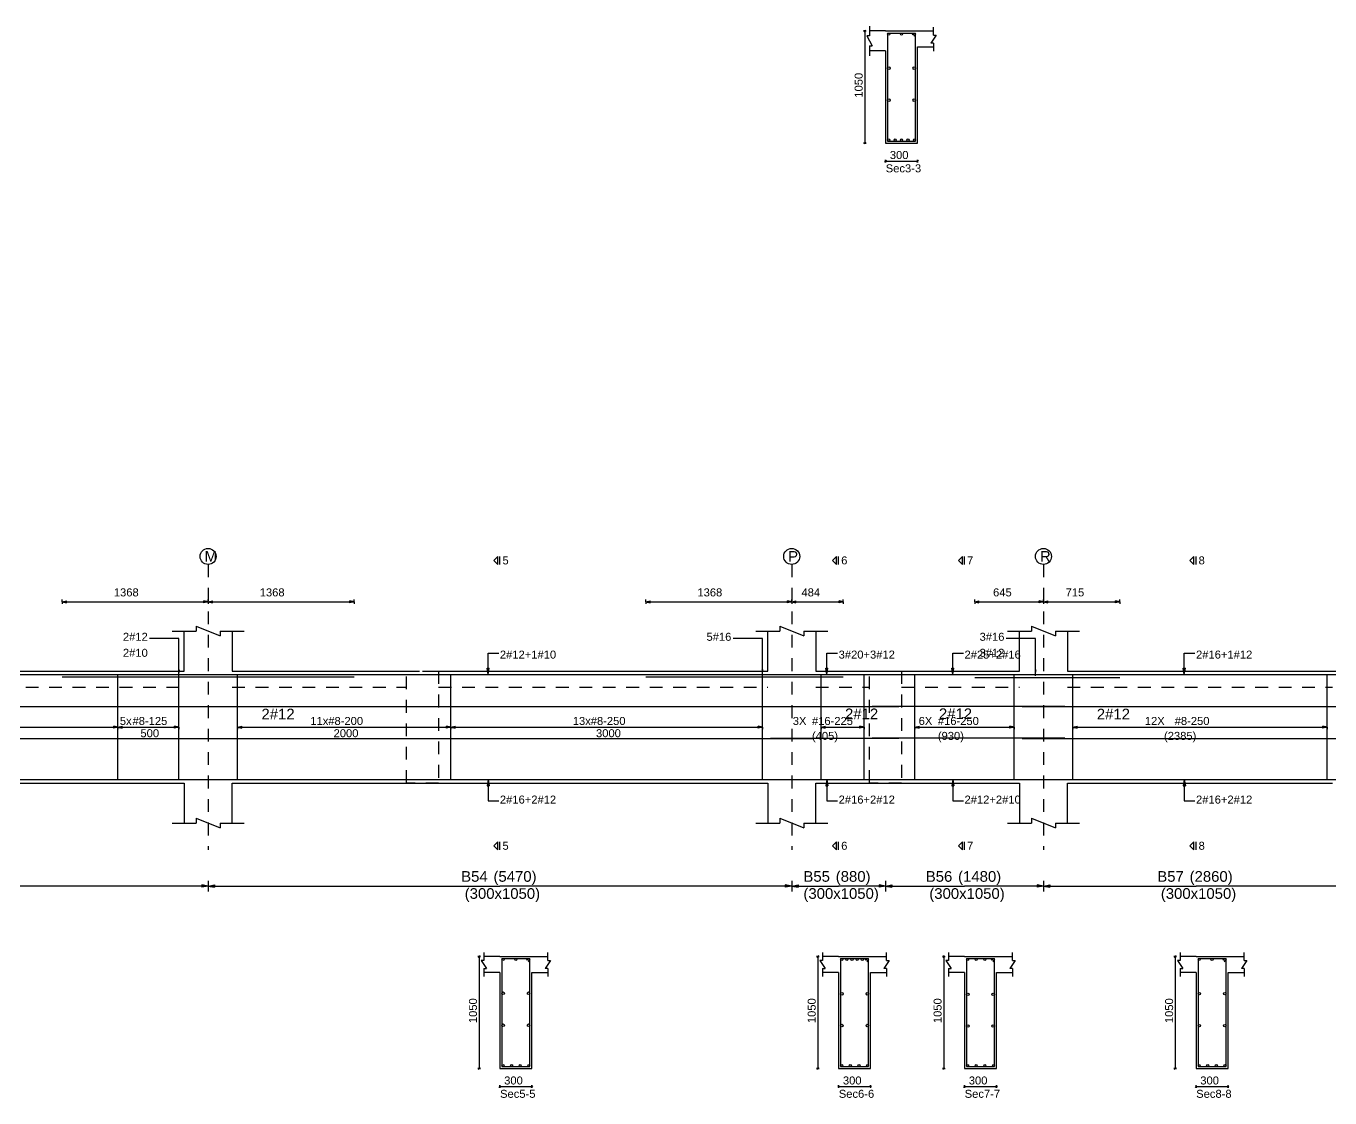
# Model space of a CAD drawing. Extents: x 0 to 98, y 3 to 248.
# Drawn here: x 16.46 to 28.69, y 173.59 to 183.64 of the extents above; entities that cross this region are included whole.
import ezdxf

# ---------------------------------------------------------------- set-up
doc = ezdxf.new("R2010")
doc.units = 0
doc.linetypes.add('ACAD_ISO02W100', pattern=[15, 12, -3])
for name, color, linetype in [('Axisline', 1, 'CONTINUOUS'), ('Axisline_Name', 2, 'CONTINUOUS'), ('Beam_bottombarlabeling', 2, 'CONTINUOUS'), ('Beam_Cross_Label', 4, 'CONTINUOUS'), ('Beam_CrossSection', 2, 'CONTINUOUS'), ('Beam_Dimensions_LS', 3, 'CONTINUOUS'), ('Beam_NameLS', 6, 'CONTINUOUS'), ('Beam_topbarsLabeling', 2, 'CONTINUOUS'), ('dim_all', 7, 'CONTINUOUS'), ('Extra_Topsteel_Labeling', 2, 'CONTINUOUS'), ('Extrabars', 7, 'CONTINUOUS'), ('Longsection', 2, 'CONTINUOUS'), ('main_botbars', 4, 'CONTINUOUS'), ('main_topbars', 4, 'CONTINUOUS'), ('SecondaryBeam', 2, 'CONTINUOUS'), ('SectionLine', 4, 'CONTINUOUS'), ('Sidefacebar', 140, 'CONTINUOUS'), ('Slabline', 253, 'CONTINUOUS'), ('span_dim', 7, 'CONTINUOUS'), ('spanline', 7, 'CONTINUOUS'), ('Stirrup_bar', 1, 'CONTINUOUS'), ('Stirrup_Dia_Spacing', 2, 'CONTINUOUS'), ('Stirrup_Length', 7, 'CONTINUOUS'), ('Stirrup_Numbers', 2, 'CONTINUOUS')]:
    doc.layers.add(name, color=color, linetype=linetype)
doc.styles.add('STRUDS_Arial', font='ARIAL.TTF', dxfattribs={"height": 0.04})

msp = doc.modelspace()

# ---------------------------------------------------------------- linework, layer by layer
at = {"layer": 'Axisline', "linetype": 'ACAD_ISO02W100', "ltscale": 0.01}
for p, q in [((18.17, 178.593), (18.17, 175.918)), ((23.64, 178.593), (23.64, 175.918)), ((26, 178.593), (26, 175.918))]:
    msp.add_line(p, q, dxfattribs=at)
at = {"layer": 'Axisline'}
for centre in [(18.17, 178.668), (23.64, 178.668), (26, 178.668)]:
    msp.add_circle(centre, 0.075, dxfattribs=at)
at = {"layer": 'Beam_bottombarlabeling'}
for p, q in [((20.795, 176.576), (20.785, 176.516)), ((20.785, 176.516), (20.805, 176.516)), ((20.795, 176.576), (20.795, 176.376)), ((20.795, 176.576), (20.805, 176.516)), ((23.97, 176.576), (23.96, 176.516)), ((23.96, 176.516), (23.98, 176.516)), ((23.97, 176.576), (23.97, 176.376)), ((23.97, 176.576), (23.98, 176.516)), ((25.15, 176.576), (25.14, 176.516)), ((25.14, 176.516), (25.16, 176.516)), ((25.15, 176.576), (25.15, 176.376)), ((25.15, 176.576), (25.16, 176.516)), ((27.32, 176.576), (27.31, 176.516)), ((27.31, 176.516), (27.33, 176.516)), ((27.32, 176.576), (27.32, 176.376)), ((27.32, 176.576), (27.33, 176.516)), ((20.795, 176.376), (20.895, 176.376)), ((23.97, 176.376), (24.07, 176.376)), ((25.15, 176.376), (25.25, 176.376)), ((27.32, 176.376), (27.42, 176.376))]:
    msp.add_line(p, q, dxfattribs=at)
for points in [[(20.795, 176.576), (20.785, 176.516), (20.795, 176.576), (20.805, 176.516)], [(23.97, 176.576), (23.96, 176.516), (23.97, 176.576), (23.98, 176.516)], [(25.15, 176.576), (25.14, 176.516), (25.15, 176.576), (25.16, 176.516)], [(27.32, 176.576), (27.31, 176.516), (27.32, 176.576), (27.33, 176.516)]]:
    msp.add_solid(points, dxfattribs=at)
at = {"layer": 'Beam_CrossSection'}
for p, q in [((24.37, 183.639), (24.37, 183.546)), ((24.52, 183.593), (24.37, 183.593)), ((24.52, 183.593), (24.82, 183.593)), ((24.52, 183.593), (24.52, 183.593)), ((24.82, 183.593), (24.82, 183.593)), ((24.82, 183.593), (24.97, 183.593)), ((24.97, 183.555), (24.97, 183.63)), ((24.37, 183.546), (24.345, 183.546)), ((24.345, 183.546), (24.395, 183.454)), ((24.37, 183.454), (24.37, 183.361)), ((24.37, 183.454), (24.395, 183.454)), ((24.82, 182.543), (24.82, 183.443)), ((24.82, 183.443), (24.97, 183.443)), ((24.995, 183.555), (24.945, 183.48)), ((24.97, 183.48), (24.945, 183.48)), ((24.97, 183.555), (24.995, 183.555)), ((24.97, 183.48), (24.97, 183.405)), ((24.52, 183.408), (24.37, 183.408)), ((24.52, 183.408), (24.52, 182.543)), ((24.52, 182.543), (24.82, 182.543)), ((20.755, 174.955), (20.755, 174.88)), ((20.905, 174.918), (20.755, 174.918)), ((20.905, 174.918), (21.205, 174.918)), ((20.905, 174.918), (20.905, 174.918)), ((21.205, 174.918), (21.205, 174.918)), ((21.205, 174.918), (21.355, 174.918)), ((21.355, 174.88), (21.355, 174.955)), ((23.93, 174.955), (23.93, 174.88)), ((24.08, 174.918), (23.93, 174.918)), ((24.08, 174.918), (24.38, 174.918)), ((24.08, 174.918), (24.08, 174.918)), ((24.38, 174.918), (24.38, 174.918)), ((24.38, 174.918), (24.53, 174.918)), ((24.53, 174.88), (24.53, 174.955)), ((25.11, 174.955), (25.11, 174.88)), ((25.26, 174.918), (25.11, 174.918)), ((25.26, 174.918), (25.56, 174.918)), ((25.26, 174.918), (25.26, 174.918)), ((25.56, 174.918), (25.56, 174.918)), ((25.56, 174.918), (25.71, 174.918)), ((25.71, 174.88), (25.71, 174.955)), ((27.28, 174.955), (27.28, 174.88)), ((27.43, 174.918), (27.28, 174.918)), ((27.43, 174.918), (27.73, 174.918)), ((27.43, 174.918), (27.43, 174.918)), ((27.73, 174.918), (27.73, 174.918)), ((27.73, 174.918), (27.88, 174.918)), ((27.88, 174.88), (27.88, 174.955)), ((20.755, 174.88), (20.73, 174.88)), ((20.73, 174.88), (20.78, 174.805)), ((20.755, 174.805), (20.755, 174.73)), ((20.755, 174.805), (20.78, 174.805)), ((20.905, 174.768), (20.755, 174.768)), ((20.905, 174.768), (20.905, 173.868)), ((21.205, 173.868), (21.205, 174.768)), ((21.205, 174.768), (21.355, 174.768)), ((21.38, 174.88), (21.33, 174.805)), ((21.355, 174.805), (21.33, 174.805)), ((21.355, 174.88), (21.38, 174.88)), ((21.355, 174.805), (21.355, 174.73)), ((23.93, 174.88), (23.905, 174.88)), ((23.905, 174.88), (23.955, 174.805)), ((23.93, 174.805), (23.93, 174.73)), ((23.93, 174.805), (23.955, 174.805)), ((24.08, 174.768), (23.93, 174.768)), ((24.08, 174.768), (24.08, 173.868)), ((24.38, 173.868), (24.38, 174.768)), ((24.38, 174.768), (24.53, 174.768)), ((24.555, 174.88), (24.505, 174.805)), ((24.53, 174.805), (24.505, 174.805)), ((24.53, 174.88), (24.555, 174.88)), ((24.53, 174.805), (24.53, 174.73)), ((25.11, 174.88), (25.085, 174.88)), ((25.085, 174.88), (25.135, 174.805)), ((25.11, 174.805), (25.11, 174.73)), ((25.11, 174.805), (25.135, 174.805)), ((25.26, 174.768), (25.11, 174.768)), ((25.26, 174.768), (25.26, 173.868)), ((25.56, 173.868), (25.56, 174.768)), ((25.56, 174.768), (25.71, 174.768)), ((25.735, 174.88), (25.685, 174.805)), ((25.71, 174.805), (25.685, 174.805)), ((25.71, 174.88), (25.735, 174.88)), ((25.71, 174.805), (25.71, 174.73)), ((27.28, 174.88), (27.255, 174.88)), ((27.255, 174.88), (27.305, 174.805)), ((27.28, 174.805), (27.28, 174.73)), ((27.28, 174.805), (27.305, 174.805)), ((27.43, 174.768), (27.28, 174.768)), ((27.43, 174.768), (27.43, 173.868)), ((27.73, 173.868), (27.73, 174.768)), ((27.73, 174.768), (27.88, 174.768)), ((27.905, 174.88), (27.855, 174.805)), ((27.88, 174.805), (27.855, 174.805)), ((27.88, 174.88), (27.905, 174.88)), ((27.88, 174.805), (27.88, 174.73)), ((20.905, 173.868), (21.205, 173.868)), ((24.08, 173.868), (24.38, 173.868)), ((25.26, 173.868), (25.56, 173.868)), ((27.43, 173.868), (27.73, 173.868))]:
    msp.add_line(p, q, dxfattribs=at)
at = {"layer": 'Beam_topbarsLabeling'}
for p, q in [((20.795, 177.56), (20.795, 177.76)), ((20.795, 177.76), (20.895, 177.76)), ((23.97, 177.56), (23.97, 177.76)), ((23.97, 177.76), (24.07, 177.76)), ((25.15, 177.56), (25.15, 177.76)), ((25.15, 177.76), (25.25, 177.76)), ((27.32, 177.56), (27.32, 177.76)), ((27.32, 177.76), (27.42, 177.76)), ((20.795, 177.56), (20.785, 177.62)), ((20.785, 177.62), (20.805, 177.62)), ((20.795, 177.56), (20.805, 177.62)), ((20.795, 177.62), (20.8, 177.62)), ((23.97, 177.56), (23.96, 177.62)), ((23.96, 177.62), (23.98, 177.62)), ((23.97, 177.56), (23.98, 177.62)), ((23.97, 177.62), (23.975, 177.62)), ((25.15, 177.56), (25.14, 177.62)), ((25.14, 177.62), (25.16, 177.62)), ((25.15, 177.56), (25.16, 177.62)), ((25.15, 177.62), (25.155, 177.62)), ((27.32, 177.56), (27.31, 177.62)), ((27.31, 177.62), (27.33, 177.62)), ((27.32, 177.56), (27.33, 177.62)), ((27.32, 177.62), (27.325, 177.62))]:
    msp.add_line(p, q, dxfattribs=at)
for points in [[(20.795, 177.56), (20.785, 177.62), (20.795, 177.56), (20.805, 177.62)], [(23.97, 177.56), (23.96, 177.62), (23.97, 177.56), (23.98, 177.62)], [(25.15, 177.56), (25.14, 177.62), (25.15, 177.56), (25.16, 177.62)], [(27.32, 177.56), (27.31, 177.62), (27.32, 177.56), (27.33, 177.62)]]:
    msp.add_solid(points, dxfattribs=at)
at = {"layer": 'dim_all'}
for p, q in [((24.325, 183.593), (24.3125, 183.593)), ((24.325, 183.593), (24.3162, 183.584)), ((24.325, 183.593), (24.3338, 183.601)), ((24.325, 183.593), (24.3375, 183.593)), ((24.325, 183.593), (24.325, 182.543)), ((24.325, 182.543), (24.3125, 182.543)), ((24.325, 182.543), (24.3162, 182.534)), ((24.325, 182.543), (24.3338, 182.551)), ((24.325, 182.543), (24.3375, 182.543)), ((24.52, 182.373), (24.5112, 182.364)), ((24.52, 182.373), (24.52, 182.385)), ((24.52, 182.373), (24.5288, 182.381)), ((24.52, 182.373), (24.52, 182.36)), ((24.52, 182.373), (24.82, 182.373)), ((24.82, 182.373), (24.8112, 182.364)), ((24.82, 182.373), (24.82, 182.385)), ((24.82, 182.373), (24.8288, 182.381)), ((24.82, 182.373), (24.82, 182.36)), ((16.8025, 178.243), (16.8025, 178.263)), ((16.8025, 178.243), (16.8025, 178.263)), ((16.8025, 178.243), (16.8025, 178.255)), ((16.8025, 178.243), (16.8025, 178.255)), ((16.8025, 178.243), (16.8025, 178.255)), ((16.8025, 178.243), (16.8025, 178.255)), ((16.8025, 178.243), (16.8425, 178.253)), ((16.8025, 178.243), (16.8425, 178.253)), ((16.8025, 178.243), (16.8025, 178.223)), ((16.8025, 178.243), (16.8425, 178.233)), ((16.8025, 178.243), (16.8025, 178.23)), ((16.8025, 178.243), (16.8025, 178.23)), ((16.8025, 178.243), (19.5375, 178.243)), ((16.8025, 178.243), (16.8025, 178.223)), ((16.8025, 178.243), (16.8425, 178.233)), ((16.8025, 178.243), (16.8025, 178.23)), ((16.8025, 178.243), (16.8025, 178.23)), ((16.8025, 178.243), (19.5375, 178.243)), ((16.8425, 178.233), (16.8425, 178.253)), ((16.8425, 178.233), (16.8425, 178.253)), ((18.17, 178.243), (18.13, 178.253)), ((18.13, 178.233), (18.13, 178.253)), ((18.17, 178.243), (18.13, 178.253)), ((18.13, 178.233), (18.13, 178.253)), ((18.17, 178.243), (18.13, 178.253)), ((18.13, 178.233), (18.13, 178.253)), ((18.17, 178.243), (18.13, 178.253)), ((18.13, 178.233), (18.13, 178.253)), ((18.17, 178.243), (18.13, 178.233)), ((18.17, 178.243), (18.13, 178.233)), ((18.17, 178.243), (18.13, 178.233)), ((18.17, 178.243), (18.13, 178.233)), ((18.17, 178.243), (18.17, 178.263)), ((18.17, 178.243), (18.17, 178.263)), ((18.17, 178.243), (18.17, 178.263)), ((18.17, 178.243), (18.17, 178.263)), ((18.17, 178.243), (18.17, 178.263)), ((18.17, 178.243), (18.17, 178.263)), ((18.17, 178.243), (18.17, 178.263)), ((18.17, 178.243), (18.17, 178.263)), ((18.17, 178.243), (18.17, 178.255)), ((18.17, 178.243), (18.17, 178.255)), ((18.17, 178.243), (18.17, 178.255)), ((18.17, 178.243), (18.17, 178.255)), ((18.17, 178.243), (18.17, 178.255)), ((18.17, 178.243), (18.17, 178.255)), ((18.17, 178.243), (18.17, 178.255)), ((18.17, 178.243), (18.17, 178.255)), ((18.17, 178.243), (18.21, 178.253)), ((18.17, 178.243), (18.21, 178.253)), ((18.17, 178.243), (18.21, 178.253)), ((18.17, 178.243), (18.21, 178.253)), ((18.17, 178.243), (18.17, 178.223)), ((18.17, 178.243), (18.21, 178.233)), ((18.17, 178.243), (18.17, 178.223)), ((18.17, 178.243), (18.17, 178.23)), ((18.17, 178.243), (18.17, 178.23)), ((18.17, 178.243), (18.17, 178.23)), ((18.17, 178.243), (18.17, 178.23)), ((18.17, 178.243), (18.17, 178.243)), ((18.17, 178.243), (18.17, 178.223)), ((18.17, 178.243), (18.21, 178.233)), ((18.17, 178.243), (18.17, 178.223)), ((18.17, 178.243), (18.17, 178.223)), ((18.17, 178.243), (18.21, 178.233)), ((18.17, 178.243), (18.17, 178.223)), ((18.17, 178.243), (18.17, 178.23)), ((18.17, 178.243), (18.17, 178.23)), ((18.17, 178.243), (18.17, 178.23)), ((18.17, 178.243), (18.17, 178.23)), ((18.17, 178.243), (18.17, 178.243)), ((18.17, 178.243), (18.17, 178.223)), ((18.17, 178.243), (18.21, 178.233)), ((18.17, 178.243), (18.17, 178.223)), ((18.21, 178.233), (18.21, 178.253)), ((18.21, 178.233), (18.21, 178.253)), ((18.21, 178.233), (18.21, 178.253)), ((18.21, 178.233), (18.21, 178.253)), ((19.5375, 178.243), (19.4975, 178.253)), ((19.4975, 178.233), (19.4975, 178.253)), ((19.5375, 178.243), (19.4975, 178.253)), ((19.4975, 178.233), (19.4975, 178.253)), ((19.5375, 178.243), (19.4975, 178.233)), ((19.5375, 178.243), (19.4975, 178.233)), ((19.5375, 178.243), (19.5375, 178.263)), ((19.5375, 178.243), (19.5375, 178.263)), ((19.5375, 178.243), (19.5375, 178.255)), ((19.5375, 178.243), (19.5375, 178.255)), ((19.5375, 178.243), (19.5375, 178.255)), ((19.5375, 178.243), (19.5375, 178.255)), ((19.5375, 178.243), (19.5375, 178.223)), ((19.5375, 178.243), (19.5375, 178.23)), ((19.5375, 178.243), (19.5375, 178.23)), ((19.5375, 178.243), (19.5375, 178.223)), ((19.5375, 178.243), (19.5375, 178.23)), ((19.5375, 178.243), (19.5375, 178.23)), ((22.2725, 178.243), (22.2725, 178.263)), ((22.2725, 178.243), (22.2725, 178.255)), ((22.2725, 178.243), (22.2725, 178.255)), ((22.2725, 178.243), (22.3125, 178.253)), ((22.2725, 178.243), (22.2725, 178.223)), ((22.2725, 178.243), (22.3125, 178.233)), ((22.2725, 178.243), (22.2725, 178.23)), ((22.2725, 178.243), (22.2725, 178.23)), ((22.2725, 178.243), (24.1236, 178.243)), ((22.3125, 178.233), (22.3125, 178.253)), ((23.64, 178.243), (23.6, 178.253)), ((23.6, 178.233), (23.6, 178.253)), ((23.64, 178.243), (23.6, 178.253)), ((23.6, 178.233), (23.6, 178.253)), ((23.64, 178.243), (23.6, 178.233)), ((23.64, 178.243), (23.6, 178.233)), ((23.64, 178.243), (23.64, 178.263)), ((23.64, 178.243), (23.64, 178.263)), ((23.64, 178.243), (23.64, 178.263)), ((23.64, 178.243), (23.64, 178.263)), ((23.64, 178.243), (23.64, 178.255)), ((23.64, 178.243), (23.64, 178.255)), ((23.64, 178.243), (23.64, 178.255)), ((23.64, 178.243), (23.64, 178.255)), ((23.64, 178.243), (23.68, 178.253)), ((23.64, 178.243), (23.68, 178.253)), ((23.64, 178.243), (23.64, 178.223)), ((23.64, 178.243), (23.68, 178.233)), ((23.64, 178.243), (23.64, 178.223)), ((23.64, 178.243), (23.64, 178.23)), ((23.64, 178.243), (23.64, 178.23)), ((23.64, 178.243), (23.64, 178.23)), ((23.64, 178.243), (23.64, 178.23)), ((23.64, 178.243), (23.64, 178.243)), ((23.64, 178.243), (23.64, 178.223)), ((23.64, 178.243), (23.68, 178.233)), ((23.64, 178.243), (23.64, 178.223)), ((23.68, 178.233), (23.68, 178.253)), ((23.68, 178.233), (23.68, 178.253)), ((24.1236, 178.243), (24.0836, 178.253)), ((24.0836, 178.233), (24.0836, 178.253)), ((24.1236, 178.243), (24.0836, 178.233)), ((24.1236, 178.243), (24.1236, 178.263)), ((24.1236, 178.243), (24.1236, 178.255)), ((24.1236, 178.243), (24.1236, 178.255)), ((24.1236, 178.243), (24.1236, 178.223)), ((24.1236, 178.243), (24.1236, 178.23)), ((24.1236, 178.243), (24.1236, 178.23)), ((25.3553, 178.243), (25.3553, 178.263)), ((25.3553, 178.243), (25.3553, 178.263)), ((25.3553, 178.243), (25.3553, 178.255)), ((25.3553, 178.243), (25.3553, 178.255)), ((25.3553, 178.243), (25.3553, 178.255)), ((25.3553, 178.243), (25.3553, 178.255)), ((25.3553, 178.243), (25.3953, 178.253)), ((25.3553, 178.243), (25.3953, 178.253)), ((25.3553, 178.243), (25.3553, 178.223)), ((25.3553, 178.243), (25.3953, 178.233)), ((25.3553, 178.243), (25.3553, 178.23)), ((25.3553, 178.243), (25.3553, 178.23)), ((25.3553, 178.243), (26.715, 178.243)), ((25.3553, 178.243), (25.3553, 178.223)), ((25.3553, 178.243), (25.3953, 178.233)), ((25.3553, 178.243), (25.3553, 178.23)), ((25.3553, 178.243), (25.3553, 178.23)), ((25.3553, 178.243), (26.715, 178.243)), ((25.3953, 178.233), (25.3953, 178.253)), ((25.3953, 178.233), (25.3953, 178.253)), ((26, 178.243), (25.96, 178.253)), ((25.96, 178.233), (25.96, 178.253)), ((26, 178.243), (25.96, 178.253)), ((25.96, 178.233), (25.96, 178.253)), ((26, 178.243), (25.96, 178.253)), ((25.96, 178.233), (25.96, 178.253)), ((26, 178.243), (25.96, 178.253)), ((25.96, 178.233), (25.96, 178.253)), ((26, 178.243), (25.96, 178.233)), ((26, 178.243), (25.96, 178.233)), ((26, 178.243), (25.96, 178.233)), ((26, 178.243), (25.96, 178.233)), ((26, 178.243), (26, 178.263)), ((26, 178.243), (26, 178.263)), ((26, 178.243), (26, 178.263)), ((26, 178.243), (26, 178.263)), ((26, 178.243), (26, 178.263)), ((26, 178.243), (26, 178.263)), ((26, 178.243), (26, 178.263)), ((26, 178.243), (26, 178.263)), ((26, 178.243), (26, 178.255)), ((26, 178.243), (26, 178.255)), ((26, 178.243), (26, 178.255)), ((26, 178.243), (26, 178.255)), ((26, 178.243), (26, 178.255)), ((26, 178.243), (26, 178.255)), ((26, 178.243), (26, 178.255)), ((26, 178.243), (26, 178.255)), ((26, 178.243), (26.04, 178.253)), ((26, 178.243), (26.04, 178.253)), ((26, 178.243), (26.04, 178.253)), ((26, 178.243), (26.04, 178.253)), ((26, 178.243), (26, 178.223)), ((26, 178.243), (26.04, 178.233)), ((26, 178.243), (26, 178.223)), ((26, 178.243), (26, 178.23)), ((26, 178.243), (26, 178.23)), ((26, 178.243), (26, 178.23)), ((26, 178.243), (26, 178.23)), ((26, 178.243), (26, 178.243)), ((26, 178.243), (26, 178.223)), ((26, 178.243), (26.04, 178.233)), ((26, 178.243), (26, 178.223)), ((26, 178.243), (26, 178.223)), ((26, 178.243), (26.04, 178.233)), ((26, 178.243), (26, 178.223)), ((26, 178.243), (26, 178.23)), ((26, 178.243), (26, 178.23)), ((26, 178.243), (26, 178.23)), ((26, 178.243), (26, 178.23)), ((26, 178.243), (26, 178.243)), ((26, 178.243), (26, 178.223)), ((26, 178.243), (26.04, 178.233)), ((26, 178.243), (26, 178.223)), ((26.04, 178.233), (26.04, 178.253)), ((26.04, 178.233), (26.04, 178.253)), ((26.04, 178.233), (26.04, 178.253)), ((26.04, 178.233), (26.04, 178.253)), ((26.715, 178.243), (26.675, 178.253)), ((26.675, 178.233), (26.675, 178.253)), ((26.715, 178.243), (26.675, 178.253)), ((26.675, 178.233), (26.675, 178.253)), ((26.715, 178.243), (26.675, 178.233)), ((26.715, 178.243), (26.675, 178.233)), ((26.715, 178.243), (26.715, 178.263)), ((26.715, 178.243), (26.715, 178.263)), ((26.715, 178.243), (26.715, 178.255)), ((26.715, 178.243), (26.715, 178.255)), ((26.715, 178.243), (26.715, 178.255)), ((26.715, 178.243), (26.715, 178.255)), ((26.715, 178.243), (26.715, 178.223)), ((26.715, 178.243), (26.715, 178.23)), ((26.715, 178.243), (26.715, 178.23)), ((26.715, 178.243), (26.715, 178.223)), ((26.715, 178.243), (26.715, 178.23)), ((26.715, 178.243), (26.715, 178.23)), ((20.71, 174.918), (20.6975, 174.918)), ((20.71, 174.918), (20.7012, 174.909)), ((20.71, 174.918), (20.7188, 174.926)), ((20.71, 174.918), (20.7225, 174.918)), ((20.71, 174.918), (20.71, 173.868)), ((23.885, 174.918), (23.8725, 174.918)), ((23.885, 174.918), (23.8762, 174.909)), ((23.885, 174.918), (23.8938, 174.926)), ((23.885, 174.918), (23.8975, 174.918)), ((23.885, 174.918), (23.885, 173.868)), ((25.065, 174.918), (25.0525, 174.918)), ((25.065, 174.918), (25.0562, 174.909)), ((25.065, 174.918), (25.0738, 174.926)), ((25.065, 174.918), (25.0775, 174.918)), ((25.065, 174.918), (25.065, 173.868)), ((27.235, 174.918), (27.2225, 174.918)), ((27.235, 174.918), (27.2262, 174.909)), ((27.235, 174.918), (27.2438, 174.926)), ((27.235, 174.918), (27.2475, 174.918)), ((27.235, 174.918), (27.235, 173.868)), ((20.71, 173.868), (20.6975, 173.868)), ((20.71, 173.868), (20.7012, 173.859)), ((20.71, 173.868), (20.7188, 173.876)), ((20.71, 173.868), (20.7225, 173.868)), ((23.885, 173.868), (23.8725, 173.868)), ((23.885, 173.868), (23.8762, 173.859)), ((23.885, 173.868), (23.8938, 173.876)), ((23.885, 173.868), (23.8975, 173.868)), ((25.065, 173.868), (25.0525, 173.868)), ((25.065, 173.868), (25.0562, 173.859)), ((25.065, 173.868), (25.0738, 173.876)), ((25.065, 173.868), (25.0775, 173.868)), ((27.235, 173.868), (27.2225, 173.868)), ((27.235, 173.868), (27.2262, 173.859)), ((27.235, 173.868), (27.2438, 173.876)), ((27.235, 173.868), (27.2475, 173.868)), ((20.905, 173.698), (20.8962, 173.689)), ((20.905, 173.698), (20.905, 173.71)), ((20.905, 173.698), (20.9138, 173.706)), ((20.905, 173.698), (20.905, 173.685)), ((20.905, 173.698), (21.205, 173.698)), ((21.205, 173.698), (21.1962, 173.689)), ((21.205, 173.698), (21.205, 173.71)), ((21.205, 173.698), (21.2138, 173.706)), ((21.205, 173.698), (21.205, 173.685)), ((24.08, 173.698), (24.0712, 173.689)), ((24.08, 173.698), (24.08, 173.71)), ((24.08, 173.698), (24.0888, 173.706)), ((24.08, 173.698), (24.08, 173.685)), ((24.08, 173.698), (24.38, 173.698)), ((24.38, 173.698), (24.3712, 173.689)), ((24.38, 173.698), (24.38, 173.71)), ((24.38, 173.698), (24.3888, 173.706)), ((24.38, 173.698), (24.38, 173.685)), ((25.26, 173.698), (25.2512, 173.689)), ((25.26, 173.698), (25.26, 173.71)), ((25.26, 173.698), (25.2688, 173.706)), ((25.26, 173.698), (25.26, 173.685)), ((25.26, 173.698), (25.56, 173.698)), ((25.56, 173.698), (25.5512, 173.689)), ((25.56, 173.698), (25.56, 173.71)), ((25.56, 173.698), (25.5688, 173.706)), ((25.56, 173.698), (25.56, 173.685)), ((27.43, 173.698), (27.4212, 173.689)), ((27.43, 173.698), (27.43, 173.71)), ((27.43, 173.698), (27.4388, 173.706)), ((27.43, 173.698), (27.43, 173.685)), ((27.43, 173.698), (27.73, 173.698)), ((27.73, 173.698), (27.7212, 173.689)), ((27.73, 173.698), (27.73, 173.71)), ((27.73, 173.698), (27.7388, 173.706)), ((27.73, 173.698), (27.73, 173.685))]:
    msp.add_line(p, q, dxfattribs=at)
for points in [[(16.8025, 178.243), (16.8425, 178.253), (16.8025, 178.243), (16.8425, 178.233)], [(16.8025, 178.243), (16.8425, 178.253), (16.8025, 178.243), (16.8425, 178.233)], [(18.17, 178.243), (18.13, 178.253), (18.17, 178.243), (18.13, 178.233)], [(18.17, 178.243), (18.13, 178.253), (18.17, 178.243), (18.13, 178.233)], [(18.17, 178.243), (18.13, 178.253), (18.17, 178.243), (18.13, 178.233)], [(18.17, 178.243), (18.13, 178.253), (18.17, 178.243), (18.13, 178.233)], [(18.17, 178.243), (18.21, 178.253), (18.17, 178.243), (18.21, 178.233)], [(18.17, 178.243), (18.21, 178.253), (18.17, 178.243), (18.21, 178.233)], [(18.17, 178.243), (18.21, 178.253), (18.17, 178.243), (18.21, 178.233)], [(18.17, 178.243), (18.21, 178.253), (18.17, 178.243), (18.21, 178.233)], [(19.5375, 178.243), (19.4975, 178.253), (19.5375, 178.243), (19.4975, 178.233)], [(19.5375, 178.243), (19.4975, 178.253), (19.5375, 178.243), (19.4975, 178.233)], [(22.2725, 178.243), (22.3125, 178.253), (22.2725, 178.243), (22.3125, 178.233)], [(23.64, 178.243), (23.6, 178.253), (23.64, 178.243), (23.6, 178.233)], [(23.64, 178.243), (23.6, 178.253), (23.64, 178.243), (23.6, 178.233)], [(23.64, 178.243), (23.68, 178.253), (23.64, 178.243), (23.68, 178.233)], [(23.64, 178.243), (23.68, 178.253), (23.64, 178.243), (23.68, 178.233)], [(24.1236, 178.243), (24.0836, 178.253), (24.1236, 178.243), (24.0836, 178.233)], [(25.3553, 178.243), (25.3953, 178.253), (25.3553, 178.243), (25.3953, 178.233)], [(25.3553, 178.243), (25.3953, 178.253), (25.3553, 178.243), (25.3953, 178.233)], [(26, 178.243), (25.96, 178.253), (26, 178.243), (25.96, 178.233)], [(26, 178.243), (25.96, 178.253), (26, 178.243), (25.96, 178.233)], [(26, 178.243), (25.96, 178.253), (26, 178.243), (25.96, 178.233)], [(26, 178.243), (25.96, 178.253), (26, 178.243), (25.96, 178.233)], [(26, 178.243), (26.04, 178.253), (26, 178.243), (26.04, 178.233)], [(26, 178.243), (26.04, 178.253), (26, 178.243), (26.04, 178.233)], [(26, 178.243), (26.04, 178.253), (26, 178.243), (26.04, 178.233)], [(26, 178.243), (26.04, 178.253), (26, 178.243), (26.04, 178.233)], [(26.715, 178.243), (26.675, 178.253), (26.715, 178.243), (26.675, 178.233)], [(26.715, 178.243), (26.675, 178.253), (26.715, 178.243), (26.675, 178.233)]]:
    msp.add_solid(points, dxfattribs=at)
at = {"layer": 'Extra_Topsteel_Labeling'}
for p, q in [((17.8965, 177.897), (17.6215, 177.897)), ((17.8965, 177.547), (17.8965, 177.897)), ((23.3665, 177.897), (23.0915, 177.897)), ((23.3665, 177.547), (23.3665, 177.897)), ((25.926, 177.897), (25.651, 177.897)), ((25.926, 177.547), (25.926, 177.897))]:
    msp.add_line(p, q, dxfattribs=at)
for points in [[(17.8965, 177.547), (17.8865, 177.607), (17.8965, 177.547), (17.9065, 177.607)], [(23.3665, 177.547), (23.3565, 177.607), (23.3665, 177.547), (23.3765, 177.607)], [(25.926, 177.547), (25.916, 177.607), (25.926, 177.547), (25.936, 177.607)]]:
    msp.add_solid(points, dxfattribs=at)
at = {"layer": 'Extrabars'}
for p, q in [((19.5375, 177.537), (16.8025, 177.537)), ((19.5375, 177.537), (16.8025, 177.537)), ((24.1236, 177.537), (22.2725, 177.537)), ((26.715, 177.531), (25.3553, 177.531)), ((26.715, 177.531), (25.3553, 177.531))]:
    msp.add_line(p, q, dxfattribs=at)
at = {"layer": 'Longsection'}
for p, q in [((17.8325, 177.968), (17.945, 177.968)), ((17.8325, 177.968), (18.0575, 177.968)), ((17.945, 177.593), (17.945, 177.968)), ((18.0575, 178.013), (18.0575, 177.968)), ((18.0575, 178.013), (18.2825, 177.923)), ((18.2825, 177.968), (18.2825, 177.923)), ((18.2825, 177.968), (18.5075, 177.968)), ((18.395, 177.968), (18.395, 177.593)), ((23.3025, 177.968), (23.415, 177.968)), ((23.3025, 177.968), (23.5275, 177.968)), ((23.415, 177.593), (23.415, 177.968)), ((23.5275, 178.013), (23.5275, 177.968)), ((23.5275, 178.013), (23.7525, 177.923)), ((23.7525, 177.968), (23.7525, 177.923)), ((23.7525, 177.968), (23.9775, 177.968)), ((23.865, 177.968), (23.865, 177.593)), ((25.6625, 177.968), (25.775, 177.968)), ((25.6625, 177.968), (25.8875, 177.968)), ((25.775, 177.593), (25.775, 177.968)), ((25.8875, 178.013), (25.8875, 177.968)), ((25.8875, 178.013), (26.1125, 177.923)), ((26.1125, 177.968), (26.1125, 177.923)), ((26.1125, 177.968), (26.3375, 177.968)), ((26.225, 177.968), (26.225, 177.593)), ((15.65, 177.593), (17.945, 177.593)), ((18.395, 177.593), (20.03, 177.593)), ((20.18, 177.593), (23.415, 177.593)), ((23.865, 177.593), (24.67, 177.593)), ((24.52, 177.593), (25.775, 177.593)), ((26.225, 177.593), (29.01, 177.593)), ((15.5, 176.543), (17.945, 176.543)), ((17.945, 176.543), (17.945, 176.168)), ((18.395, 176.168), (18.395, 176.543)), ((18.395, 176.543), (20.03, 176.543)), ((20.03, 176.543), (23.415, 176.543)), ((23.415, 176.543), (23.415, 176.168)), ((23.865, 176.168), (23.865, 176.543)), ((23.865, 176.543), (24.37, 176.543)), ((24.37, 176.543), (25.775, 176.543)), ((25.775, 176.543), (25.775, 176.168)), ((26.225, 176.168), (26.225, 176.543)), ((26.225, 176.543), (28.71, 176.543)), ((17.8325, 176.168), (17.945, 176.168)), ((17.8325, 176.168), (18.0575, 176.168)), ((18.0575, 176.213), (18.0575, 176.168)), ((18.0575, 176.213), (18.2825, 176.123)), ((18.2825, 176.168), (18.2825, 176.123)), ((18.2825, 176.168), (18.5075, 176.168)), ((23.3025, 176.168), (23.415, 176.168)), ((23.3025, 176.168), (23.5275, 176.168)), ((23.5275, 176.213), (23.5275, 176.168)), ((23.5275, 176.213), (23.7525, 176.123)), ((23.7525, 176.168), (23.7525, 176.123)), ((23.7525, 176.168), (23.9775, 176.168)), ((25.6625, 176.168), (25.775, 176.168)), ((25.6625, 176.168), (25.8875, 176.168)), ((25.8875, 176.213), (25.8875, 176.168)), ((25.8875, 176.213), (26.1125, 176.123)), ((26.1125, 176.168), (26.1125, 176.123)), ((26.1125, 176.168), (26.3375, 176.168))]:
    msp.add_line(p, q, dxfattribs=at)
at = {"layer": 'main_botbars'}
for p, q in [((12.5, 177.56), (18.37, 177.56)), ((17.97, 177.56), (23.84, 177.56)), ((23.44, 177.56), (24.645, 177.56)), ((24.395, 177.56), (26.2, 177.56)), ((25.8, 177.56), (28.985, 177.56)), ((12.525, 176.576), (18.345, 176.576)), ((17.995, 176.576), (17.995, 176.576)), ((17.995, 176.576), (23.815, 176.576)), ((23.465, 176.576), (23.465, 176.576)), ((23.465, 176.576), (24.62, 176.576)), ((24.42, 176.576), (24.42, 176.576)), ((24.42, 176.576), (26.175, 176.576)), ((25.825, 176.576), (25.825, 176.576)), ((25.825, 176.576), (28.96, 176.576))]:
    msp.add_line(p, q, dxfattribs=at)
for centre in [(24.5488, 182.571), (24.6094, 182.571), (24.67, 182.571), (24.7306, 182.571), (24.7913, 182.571), (20.9338, 173.896), (21.0146, 173.896), (21.0954, 173.896), (21.1763, 173.896), (24.1088, 173.896), (24.1896, 173.896), (24.2704, 173.896), (24.3513, 173.896), (25.2888, 173.896), (25.3696, 173.896), (25.4504, 173.896), (25.5313, 173.896), (27.4588, 173.896), (27.5396, 173.896), (27.6204, 173.896), (27.7013, 173.896)]:
    msp.add_circle(centre, 0.01, dxfattribs=at)
at = {"layer": 'main_topbars'}
for centre in [(24.5488, 183.564), (24.67, 183.564), (24.7913, 183.564), (20.9338, 174.889), (21.055, 174.889), (21.1763, 174.889), (24.1088, 174.889), (24.1573, 174.889), (24.2058, 174.889), (24.2543, 174.889), (24.3028, 174.889), (24.3513, 174.889), (25.2888, 174.889), (25.3696, 174.889), (25.4504, 174.889), (25.5313, 174.889), (27.4588, 174.889), (27.58, 174.889), (27.7013, 174.889)]:
    msp.add_circle(centre, 0.01, dxfattribs=at)
at = {"layer": 'SecondaryBeam', "linetype": 'ACAD_ISO02W100', "ltscale": 0.01}
for p, q in [((20.03, 177.593), (20.33, 177.593)), ((20.03, 176.543), (20.03, 177.593)), ((20.33, 177.593), (20.33, 176.543)), ((24.37, 177.593), (24.67, 177.593)), ((24.37, 176.543), (24.37, 177.593)), ((24.67, 177.593), (24.67, 176.543)), ((20.33, 176.543), (20.03, 176.543)), ((24.67, 176.543), (24.37, 176.543))]:
    msp.add_line(p, q, dxfattribs=at)
at = {"layer": 'SectionLine'}
for p, q in [((20.885, 178.668), (20.8475, 178.63)), ((20.885, 178.593), (20.8475, 178.63)), ((20.885, 178.593), (20.885, 178.668)), ((20.905, 178.593), (20.905, 178.668)), ((24.06, 178.668), (24.0225, 178.63)), ((24.06, 178.593), (24.0225, 178.63)), ((24.06, 178.593), (24.06, 178.668)), ((24.08, 178.593), (24.08, 178.668)), ((25.24, 178.668), (25.2025, 178.63)), ((25.24, 178.593), (25.2025, 178.63)), ((25.24, 178.593), (25.24, 178.668)), ((25.26, 178.593), (25.26, 178.668)), ((27.41, 178.668), (27.3725, 178.63)), ((27.41, 178.593), (27.3725, 178.63)), ((27.41, 178.593), (27.41, 178.668)), ((27.43, 178.593), (27.43, 178.668)), ((20.885, 175.993), (20.8475, 175.955)), ((20.885, 175.918), (20.885, 175.993)), ((20.905, 175.918), (20.905, 175.993)), ((24.06, 175.993), (24.0225, 175.955)), ((24.06, 175.918), (24.06, 175.993)), ((24.08, 175.918), (24.08, 175.993)), ((25.24, 175.993), (25.2025, 175.955)), ((25.24, 175.918), (25.24, 175.993)), ((25.26, 175.918), (25.26, 175.993)), ((27.41, 175.993), (27.3725, 175.955)), ((27.41, 175.918), (27.41, 175.993)), ((27.43, 175.918), (27.43, 175.993)), ((20.885, 175.918), (20.8475, 175.955)), ((24.06, 175.918), (24.0225, 175.955)), ((25.24, 175.918), (25.2025, 175.955)), ((27.41, 175.918), (27.3725, 175.955))]:
    msp.add_line(p, q, dxfattribs=at)
at = {"layer": 'Sidefacebar'}
for p, q in [((12.5, 177.26), (18.37, 177.26)), ((17.97, 177.26), (23.84, 177.26)), ((23.44, 177.262), (24.645, 177.262)), ((24.395, 177.263), (26.2, 177.263)), ((25.8, 177.26), (28.985, 177.26)), ((23.44, 176.965), (24.645, 176.965)), ((24.395, 176.966), (26.2, 176.966)), ((12.5, 176.96), (18.37, 176.96)), ((17.97, 176.96), (23.84, 176.96)), ((25.8, 176.96), (28.985, 176.96))]:
    msp.add_line(p, q, dxfattribs=at)
for centre in [(24.551, 183.244), (24.789, 183.244), (24.551, 182.944), (24.789, 182.944), (20.936, 174.573), (21.174, 174.573), (24.111, 174.567), (24.349, 174.567), (25.291, 174.563), (25.529, 174.563), (27.461, 174.569), (27.699, 174.569), (20.936, 174.273), (21.174, 174.273), (24.111, 174.27), (24.349, 174.27), (25.291, 174.266), (25.529, 174.266), (27.461, 174.269), (27.699, 174.269)]:
    msp.add_circle(centre, 0.012, dxfattribs=at)
at = {"layer": 'Slabline', "linetype": 'ACAD_ISO02W100', "ltscale": 0.01}
for p, q in [((15.8, 177.443), (17.945, 177.443)), ((18.395, 177.443), (20.03, 177.443)), ((20.33, 177.443), (23.415, 177.443)), ((23.865, 177.443), (24.37, 177.443)), ((24.67, 177.443), (25.775, 177.443)), ((26.225, 177.443), (28.71, 177.443))]:
    msp.add_line(p, q, dxfattribs=at)
at = {"layer": 'spanline'}
for p, q in [((18.17, 175.628), (18.17, 175.528)), ((18.17, 175.628), (18.17, 175.528)), ((23.64, 175.628), (23.64, 175.528)), ((23.64, 175.628), (23.64, 175.528)), ((24.52, 175.628), (24.52, 175.528)), ((24.52, 175.628), (24.52, 175.528)), ((26, 175.628), (26, 175.528)), ((26, 175.628), (26, 175.528)), ((18.17, 175.578), (15.435, 175.578)), ((18.17, 175.578), (18.11, 175.588)), ((18.11, 175.588), (18.11, 175.568)), ((18.17, 175.578), (18.11, 175.568)), ((18.17, 175.578), (18.23, 175.588)), ((18.17, 175.578), (20.905, 175.578)), ((18.17, 175.578), (18.23, 175.568)), ((18.23, 175.588), (18.23, 175.568)), ((23.64, 175.578), (20.905, 175.578)), ((23.64, 175.578), (23.58, 175.588)), ((23.58, 175.588), (23.58, 175.568)), ((23.64, 175.578), (23.58, 175.568)), ((23.64, 175.578), (23.7, 175.588)), ((23.64, 175.578), (24.08, 175.578)), ((23.64, 175.578), (23.7, 175.568)), ((23.7, 175.588), (23.7, 175.568)), ((24.52, 175.578), (24.08, 175.578)), ((24.52, 175.578), (24.46, 175.588)), ((24.46, 175.588), (24.46, 175.568)), ((24.52, 175.578), (24.46, 175.568)), ((24.52, 175.578), (24.58, 175.588)), ((24.52, 175.578), (25.26, 175.578)), ((24.52, 175.578), (24.58, 175.568)), ((24.58, 175.588), (24.58, 175.568)), ((26, 175.578), (25.26, 175.578)), ((26, 175.578), (25.94, 175.588)), ((25.94, 175.588), (25.94, 175.568)), ((26, 175.578), (25.94, 175.568)), ((26, 175.578), (26.06, 175.588)), ((26, 175.578), (27.43, 175.578)), ((26, 175.578), (26.06, 175.568)), ((26.06, 175.588), (26.06, 175.568)), ((28.86, 175.578), (27.43, 175.578))]:
    msp.add_line(p, q, dxfattribs=at)
for points in [[(18.17, 175.578), (18.11, 175.588), (18.17, 175.578), (18.11, 175.568)], [(18.17, 175.578), (18.23, 175.588), (18.17, 175.578), (18.23, 175.568)], [(23.64, 175.578), (23.58, 175.588), (23.64, 175.578), (23.58, 175.568)], [(23.64, 175.578), (23.7, 175.588), (23.64, 175.578), (23.7, 175.568)], [(24.52, 175.578), (24.46, 175.588), (24.52, 175.578), (24.46, 175.568)], [(24.52, 175.578), (24.58, 175.588), (24.52, 175.578), (24.58, 175.568)], [(26, 175.578), (25.94, 175.588), (26, 175.578), (25.94, 175.568)], [(26, 175.578), (26.06, 175.588), (26, 175.578), (26.06, 175.568)]]:
    msp.add_solid(points, dxfattribs=at)
at = {"layer": 'Stirrup_bar'}
for p, q in [((24.5388, 183.574), (24.5388, 182.561)), ((24.5388, 183.574), (24.8013, 183.574)), ((24.7842, 183.571), (24.77, 183.557)), ((24.8013, 182.561), (24.8013, 183.574)), ((24.7983, 183.557), (24.7842, 183.543)), ((24.5388, 182.561), (24.8013, 182.561)), ((17.325, 176.576), (17.325, 177.56)), ((17.895, 176.576), (17.895, 177.56)), ((18.445, 176.576), (18.445, 177.56)), ((20.445, 176.576), (20.445, 177.56)), ((23.365, 176.576), (23.365, 177.56)), ((23.915, 176.576), (23.915, 177.56)), ((24.32, 176.576), (24.32, 177.56)), ((24.795, 176.576), (24.795, 177.56)), ((25.725, 176.576), (25.725, 177.56)), ((26.275, 176.576), (26.275, 177.56)), ((28.66, 176.576), (28.66, 177.56)), ((17.325, 177.068), (17.345, 177.068)), ((17.895, 177.068), (17.875, 177.068)), ((20.9238, 174.899), (20.9238, 173.886)), ((20.9238, 174.899), (21.1863, 174.899)), ((21.1692, 174.896), (21.155, 174.882)), ((21.1863, 173.886), (21.1863, 174.899)), ((24.0988, 174.899), (24.0988, 173.886)), ((24.0988, 174.899), (24.3613, 174.899)), ((24.3442, 174.896), (24.33, 174.882)), ((24.3613, 173.886), (24.3613, 174.899)), ((25.2788, 174.899), (25.2788, 173.886)), ((25.2788, 174.899), (25.5413, 174.899)), ((25.5242, 174.896), (25.51, 174.882)), ((25.5413, 173.886), (25.5413, 174.899)), ((27.4488, 174.899), (27.4488, 173.886)), ((27.4488, 174.899), (27.7113, 174.899)), ((27.6942, 174.896), (27.68, 174.882)), ((27.7113, 173.886), (27.7113, 174.899)), ((21.1833, 174.882), (21.1692, 174.868)), ((24.3583, 174.882), (24.3442, 174.868)), ((25.5383, 174.882), (25.5242, 174.868)), ((27.7083, 174.882), (27.6942, 174.868)), ((20.9238, 173.886), (21.1863, 173.886)), ((24.0988, 173.886), (24.3613, 173.886)), ((25.2788, 173.886), (25.5413, 173.886)), ((27.4488, 173.886), (27.7113, 173.886))]:
    msp.add_line(p, q, dxfattribs=at)
at = {"layer": 'Stirrup_Length'}
for p, q in [((17.325, 177.068), (17.325, 177.088)), ((17.325, 177.068), (17.325, 177.088)), ((17.895, 177.068), (17.895, 177.088)), ((18.445, 177.068), (18.445, 177.088)), ((20.445, 177.068), (20.445, 177.088)), ((20.445, 177.068), (20.445, 177.088)), ((23.365, 177.068), (23.365, 177.088)), ((23.915, 177.068), (23.915, 177.088)), ((24.32, 177.068), (24.32, 177.088)), ((24.795, 177.068), (24.795, 177.088)), ((25.725, 177.068), (25.725, 177.088)), ((26.275, 177.068), (26.275, 177.088)), ((28.66, 177.068), (28.66, 177.088)), ((12.975, 177.068), (17.895, 177.068)), ((17.325, 177.068), (17.285, 177.078)), ((17.285, 177.058), (17.285, 177.078)), ((17.325, 177.068), (17.285, 177.058)), ((17.325, 177.068), (17.365, 177.078)), ((17.325, 177.068), (17.325, 177.048)), ((17.325, 177.068), (17.365, 177.058)), ((17.325, 177.068), (17.325, 177.048)), ((17.365, 177.058), (17.365, 177.078)), ((17.895, 177.068), (17.855, 177.078)), ((17.855, 177.058), (17.855, 177.078)), ((17.895, 177.068), (17.855, 177.058)), ((17.895, 177.068), (17.895, 177.048)), ((18.445, 177.068), (18.485, 177.078)), ((18.445, 177.068), (23.365, 177.068)), ((18.445, 177.068), (18.445, 177.048)), ((18.445, 177.068), (18.485, 177.058)), ((18.485, 177.058), (18.485, 177.078)), ((20.445, 177.068), (20.405, 177.078)), ((20.405, 177.058), (20.405, 177.078)), ((20.445, 177.068), (20.405, 177.058)), ((20.445, 177.068), (20.485, 177.078)), ((20.445, 177.068), (20.445, 177.048)), ((20.445, 177.068), (20.485, 177.058)), ((20.445, 177.068), (20.445, 177.048)), ((20.485, 177.058), (20.485, 177.078)), ((23.365, 177.068), (23.325, 177.078)), ((23.325, 177.058), (23.325, 177.078)), ((23.365, 177.068), (23.325, 177.058)), ((23.365, 177.068), (23.365, 177.048)), ((23.915, 177.068), (23.955, 177.078)), ((23.915, 177.068), (24.32, 177.068)), ((23.915, 177.068), (23.915, 177.048)), ((23.915, 177.068), (23.955, 177.058)), ((23.955, 177.058), (23.955, 177.078)), ((24.32, 177.068), (24.28, 177.078)), ((24.28, 177.058), (24.28, 177.078)), ((24.32, 177.068), (24.28, 177.058)), ((24.32, 177.068), (24.32, 177.048)), ((24.795, 177.068), (24.835, 177.078)), ((24.795, 177.068), (25.725, 177.068)), ((24.795, 177.068), (24.795, 177.048)), ((24.795, 177.068), (24.835, 177.058)), ((24.835, 177.058), (24.835, 177.078)), ((25.725, 177.068), (25.685, 177.078)), ((25.685, 177.058), (25.685, 177.078)), ((25.725, 177.068), (25.685, 177.058)), ((25.725, 177.068), (25.725, 177.048)), ((26.275, 177.068), (26.315, 177.078)), ((26.275, 177.068), (28.66, 177.068)), ((26.275, 177.068), (26.275, 177.048)), ((26.275, 177.068), (26.315, 177.058)), ((26.315, 177.058), (26.315, 177.078)), ((28.66, 177.068), (28.62, 177.078)), ((28.62, 177.058), (28.62, 177.078)), ((28.66, 177.068), (28.62, 177.058)), ((28.66, 177.068), (28.66, 177.048))]:
    msp.add_line(p, q, dxfattribs=at)
for points in [[(17.325, 177.068), (17.285, 177.078), (17.325, 177.068), (17.285, 177.058)], [(17.325, 177.068), (17.365, 177.078), (17.325, 177.068), (17.365, 177.058)], [(17.895, 177.068), (17.855, 177.078), (17.895, 177.068), (17.855, 177.058)], [(18.445, 177.068), (18.485, 177.078), (18.445, 177.068), (18.485, 177.058)], [(20.445, 177.068), (20.405, 177.078), (20.445, 177.068), (20.405, 177.058)], [(20.445, 177.068), (20.485, 177.078), (20.445, 177.068), (20.485, 177.058)], [(23.365, 177.068), (23.325, 177.078), (23.365, 177.068), (23.325, 177.058)], [(23.915, 177.068), (23.955, 177.078), (23.915, 177.068), (23.955, 177.058)], [(24.32, 177.068), (24.28, 177.078), (24.32, 177.068), (24.28, 177.058)], [(24.795, 177.068), (24.835, 177.078), (24.795, 177.068), (24.835, 177.058)], [(25.725, 177.068), (25.685, 177.078), (25.725, 177.068), (25.685, 177.058)], [(26.275, 177.068), (26.315, 177.078), (26.275, 177.068), (26.315, 177.058)], [(28.66, 177.068), (28.62, 177.078), (28.66, 177.068), (28.62, 177.058)]]:
    msp.add_solid(points, dxfattribs=at)

# ---------------------------------------------------------------- texts
at = {"layer": 'Axisline_Name', "style": 'STRUDS_Arial'}
for s, p in [('M', (18.137, 178.618)), ('P', (23.607, 178.618)), ('R', (25.967, 178.618))]:
    msp.add_text(s, height=0.1, dxfattribs=at).set_placement(p)
at = {"layer": 'Beam_bottombarlabeling', "style": 'STRUDS_Arial'}
for s, p in [('2#16+2#12', (20.905, 176.351)), ('2#16+2#12', (24.08, 176.351)), ('2#12+2#10', (25.26, 176.351)), ('2#16+2#12', (27.43, 176.351))]:
    msp.add_text(s, height=0.075, dxfattribs=at).set_placement(p)
at = {"layer": 'Beam_Cross_Label', "style": 'STRUDS_Arial'}
for s, p in [('Sec3-3', (24.5215, 182.268)), ('Sec5-5', (20.9065, 173.593)), ('Sec6-6', (24.0815, 173.593)), ('Sec7-7', (25.2615, 173.593)), ('Sec8-8', (27.4315, 173.593))]:
    msp.add_text(s, height=0.075, dxfattribs=at).set_placement(p)
at = {"layer": 'Beam_Dimensions_LS', "style": 'STRUDS_Arial'}
for p in [(20.575, 175.458), (23.75, 175.458), (24.93, 175.458), (27.1, 175.458)]:
    msp.add_text('(300x1050)', height=0.1, dxfattribs=at).set_placement(p)
at = {"layer": 'Beam_NameLS', "style": 'STRUDS_Arial'}
for s, p in [('B54', (20.542, 175.618)), ('B55', (23.75, 175.618)), ('B56', (24.897, 175.618)), ('B57', (27.067, 175.618))]:
    msp.add_text(s, height=0.1, dxfattribs=at).set_placement(p)
at = {"layer": 'Beam_topbarsLabeling', "style": 'STRUDS_Arial'}
for s, p in [('2#12+1#10', (20.905, 177.71)), ('3#20+3#12', (24.08, 177.71)), ('2#25+2#16', (25.26, 177.71)), ('2#16+1#12', (27.43, 177.71))]:
    msp.add_text(s, height=0.075, dxfattribs=at).set_placement(p)
at = {"layer": 'dim_all', "style": 'STRUDS_Arial'}
for p in [(24.305, 182.968), (20.69, 174.293), (23.865, 174.293), (25.045, 174.293), (27.215, 174.293)]:
    msp.add_text('1050', height=0.075, rotation=90, dxfattribs=at).set_placement(p)
for s, p in [('300', (24.56, 182.393)), ('1368', (17.2863, 178.293)), ('1368', (17.2863, 178.293)), ('1368', (18.6538, 178.293)), ('1368', (18.6538, 178.293)), ('1368', (22.7563, 178.293)), ('484', (23.7318, 178.293)), ('645', (25.5276, 178.293)), ('645', (25.5276, 178.293)), ('715', (26.2075, 178.293)), ('715', (26.2075, 178.293)), ('300', (20.945, 173.718)), ('300', (24.12, 173.718)), ('300', (25.3, 173.718)), ('300', (27.47, 173.718))]:
    msp.add_text(s, height=0.075, dxfattribs=at).set_placement(p)
at = {"layer": 'Extra_Topsteel_Labeling', "style": 'STRUDS_Arial'}
for s, p in [('2#12', (17.3715, 177.877)), ('5#16', (22.8415, 177.877)), ('3#16', (25.401, 177.877)), ('2#10', (17.3715, 177.727)), ('3#12', (25.401, 177.727))]:
    msp.add_text(s, height=0.075, dxfattribs=at).set_placement(p)
at = {"layer": 'SectionLine', "style": 'STRUDS_Arial'}
for s, p in [('5', (20.929, 178.593)), ('6', (24.104, 178.593)), ('7', (25.284, 178.593)), ('8', (27.454, 178.593)), ('5', (20.929, 175.918)), ('6', (24.104, 175.918)), ('7', (25.284, 175.918)), ('8', (27.454, 175.918))]:
    msp.add_text(s, height=0.075, dxfattribs=at).set_placement(p)
at = {"layer": 'Sidefacebar', "style": 'STRUDS_Arial'}
for p in [(18.67, 177.14), (24.14, 177.142), (25.02, 177.143), (26.5, 177.14)]:
    msp.add_text('2#12', height=0.1, dxfattribs=at).set_placement(p)
at = {"layer": 'span_dim', "style": 'STRUDS_Arial'}
for s, p in [(' (5470) ', (20.806, 175.618)), (' (880) ', (24.014, 175.618)), (' (1480) ', (25.161, 175.618)), (' (2860) ', (27.331, 175.618))]:
    msp.add_text(s, height=0.1, dxfattribs=at).set_placement(p)
at = {"layer": 'Stirrup_Dia_Spacing', "style": 'STRUDS_Arial'}
for s, p in [('#8-125', (17.4615, 177.088)), ('#8-200', (19.2965, 177.088)), ('#8-250', (21.7565, 177.088)), ('#16-225', (23.83, 177.088)), ('#16-250', (25.01, 177.088)), ('#8-250', (27.23, 177.088)), ('500', (17.5358, 176.973)), ('2000', (19.346, 176.973)), ('3000', (21.806, 176.973))]:
    msp.add_text(s, height=0.075, dxfattribs=at).set_placement(p)
at = {"layer": 'Stirrup_Length', "style": 'STRUDS_Arial'}
for s, p in [('(405)', (23.83, 176.948)), ('(930)', (25.01, 176.948)), ('(2385)', (27.13, 176.948))]:
    msp.add_text(s, height=0.075, dxfattribs=at).set_placement(p)
at = {"layer": 'Stirrup_Numbers', "style": 'STRUDS_Arial'}
for s, p in [('5x', (17.3425, 177.088)), ('11x', (19.128, 177.088)), ('13x', (21.588, 177.088)), ('3X', (23.65, 177.088)), ('6X', (24.83, 177.088)), ('12X', (26.95, 177.088))]:
    msp.add_text(s, height=0.075, dxfattribs=at).set_placement(p)

doc.saveas('drawing.dxf')
